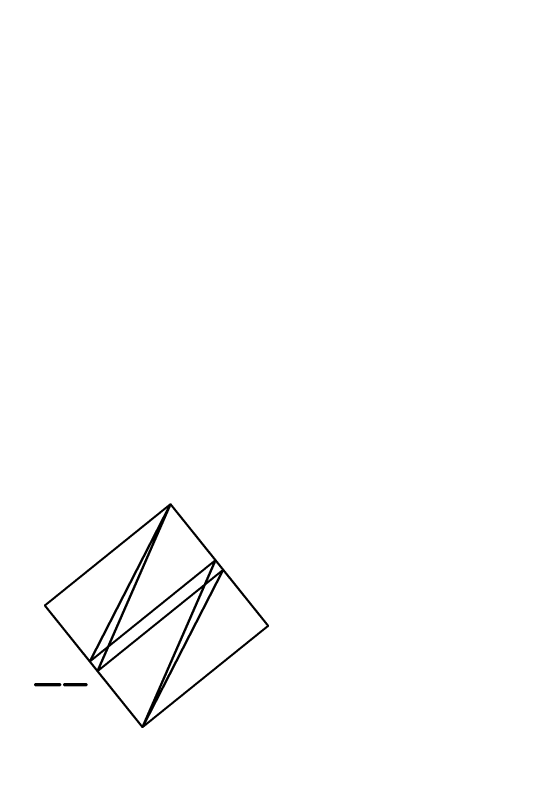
# Model space of a CAD drawing. Extents: x -4.3 to 2.7, y -5.9 to 5.2.
# Drawn here: x 0.869 to 1.785, y -1.708 to -0.324 of the extents above; entities that cross this region are included whole.
import ezdxf

# ---------------------------------------------------------------- set-up
doc = ezdxf.new("R2010")
doc.units = 0
doc.header["$LTSCALE"] = 0.0254
doc.layers.get('0').update_dxf_attribs({"linetype": 'CONTINUOUS'})
doc.layers.get('DEFPOINTS').update_dxf_attribs({"linetype": 'CONTINUOUS'})
doc.layers.add('H__HIGH_', color=144, linetype='CONTINUOUS')
doc.layers.add('ROOM', color=252, linetype='CONTINUOUS')
doc.styles.add('TAHOMA', font='')
doc.styles.get('TAHOMA').set_extended_font_data('Tahoma')
doc.dimstyles.new('DIMSTYLE1', dxfattribs={"dimtxt": 0.211521, "dimasz": 0.0127, "dimexe": 0.0127, "dimexo": 0.0127, "dimgap": 0.00254, "dimtad": 0, "dimtih": 1, "dimtoh": 1, "dimdec": 3, "dimzin": 0, "dimtxsty": 'TAHOMA', "dimblk": 'ARCHTICK', "dimcen": 0.09, "dimazin": 3, "dimtfac": 1, "dimtdec": 4, "dimtofl": 0, "dimtmove": 0, "dimatfit": 3, "dimtolj": 1, "dimtzin": 0})

# ---------------------------------------------------------------- blocks, each defined once
blk = doc.blocks.new('GROUPE81_1')
at = {"color": 0}
for p, q in [((0, 0), (0, 0.0554)), ((0, 0.0554), (0.0112, 0.0554)), ((0, 0, 0.002), (0, 0.0554, 0.002)), ((0, 0.0554, 0.002), (0.0112, 0.0554, 0.002)), ((0, 0), (0, 0.0554)), ((0, 0, 0.002), (0, 0.0554, 0.002)), ((0, 0.0554), (0, 0.0554, 0.002)), ((0, 0.0554), (0.0112, 0.0554)), ((0, 0.0554), (0, 0.0554, 0.002)), ((0, 0.0554, 0.002), (0.0112, 0.0554, 0.002)), ((0.0112, 0.0554), (0.0112, 0.0336)), ((0.0112, 0.0554, 0.002), (0.0112, 0.0336, 0.002)), ((0.0112, 0.0554), (0.0112, 0.0554, 0.002)), ((0.0112, 0.0554), (0.0112, 0.0336)), ((0.0112, 0.0554), (0.0112, 0.0554, 0.002)), ((0.0112, 0.0554, 0.002), (0.0112, 0.0336, 0.002)), ((0.0331, 0.0336), (0.0331, 0.0554)), ((0.0331, 0.0554), (0.0443, 0.0554)), ((0.0331, 0.0554, 0.002), (0.0443, 0.0554, 0.002)), ((0.0331, 0.0336, 0.002), (0.0331, 0.0554, 0.002)), ((0.0331, 0.0336), (0.0331, 0.0554)), ((0.0331, 0.0336, 0.002), (0.0331, 0.0554, 0.002)), ((0.0331, 0.0554), (0.0331, 0.0554, 0.002)), ((0.0331, 0.0554), (0.0443, 0.0554)), ((0.0331, 0.0554), (0.0331, 0.0554, 0.002)), ((0.0331, 0.0554, 0.002), (0.0443, 0.0554, 0.002)), ((0.0443, 0.0554), (0.0443, 0)), ((0.0443, 0.0554, 0.002), (0.0443, 0, 0.002)), ((0.0443, 0.0554), (0.0443, 0.0554, 0.002)), ((0.0443, 0.0554), (0.0443, 0)), ((0.0443, 0.0554), (0.0443, 0.0554, 0.002)), ((0.0443, 0.0554, 0.002), (0.0443, 0, 0.002)), ((0.0516, 0.0204), (0.0756, 0.0556)), ((0.0516, 0.0204, 0.002), (0.0756, 0.0556, 0.002)), ((0.0516, 0.0204), (0.0756, 0.0556)), ((0.0516, 0.0204, 0.002), (0.0756, 0.0556, 0.002)), ((0.0756, 0.0556), (0.0845, 0.0556)), ((0.0756, 0.0556, 0.002), (0.0845, 0.0556, 0.002)), ((0.0756, 0.0556), (0.0756, 0.0556, 0.002)), ((0.0756, 0.0556), (0.0845, 0.0556)), ((0.0756, 0.0556), (0.0756, 0.0556, 0.002)), ((0.0756, 0.0556, 0.002), (0.0845, 0.0556, 0.002)), ((0.0845, 0.0556), (0.0845, 0.0205)), ((0.0845, 0.0556, 0.002), (0.0845, 0.0205, 0.002)), ((0.0845, 0.0556), (0.0845, 0.0556, 0.002)), ((0.0845, 0.0556), (0.0845, 0.0205)), ((0.0845, 0.0556), (0.0845, 0.0556, 0.002)), ((0.0845, 0.0556, 0.002), (0.0845, 0.0205, 0.002)), ((0.0112, 0.0336), (0.0331, 0.0336)), ((0.0112, 0.0336, 0.002), (0.0331, 0.0336, 0.002)), ((0.0112, 0.0336), (0.0112, 0.0336, 0.002)), ((0.0112, 0.0336), (0.0331, 0.0336)), ((0.0112, 0.0336), (0.0112, 0.0336, 0.002)), ((0.0112, 0.0336, 0.002), (0.0331, 0.0336, 0.002)), ((0.0331, 0.0336), (0.0331, 0.0336, 0.002)), ((0.0331, 0.0336), (0.0331, 0.0336, 0.002)), ((0.0743, 0.0394), (0.0615, 0.0205)), ((0.0743, 0.0394, 0.002), (0.0615, 0.0205, 0.002)), ((0.0743, 0.0394), (0.0615, 0.0205)), ((0.0743, 0.0394, 0.002), (0.0615, 0.0205, 0.002)), ((0.0743, 0.0205), (0.0743, 0.0394)), ((0.0743, 0.0205, 0.002), (0.0743, 0.0394, 0.002)), ((0.0743, 0.0205), (0.0743, 0.0394)), ((0.0743, 0.0205, 0.002), (0.0743, 0.0394, 0.002)), ((0.0743, 0.0394), (0.0743, 0.0394, 0.002)), ((0.0743, 0.0394), (0.0743, 0.0394, 0.002)), ((0.0331, 0.0242), (0.0112, 0.0242)), ((0.0112, 0.0242), (0.0112, 0)), ((0.0112, 0.0242, 0.002), (0.0112, 0, 0.002)), ((0.0331, 0.0242, 0.002), (0.0112, 0.0242, 0.002)), ((0.0331, 0.0242), (0.0112, 0.0242)), ((0.0331, 0.0242, 0.002), (0.0112, 0.0242, 0.002)), ((0.0112, 0.0242), (0.0112, 0.0242, 0.002)), ((0.0112, 0.0242), (0.0112, 0)), ((0.0112, 0.0242), (0.0112, 0.0242, 0.002)), ((0.0112, 0.0242, 0.002), (0.0112, 0, 0.002)), ((0.0331, 0), (0.0331, 0.0242)), ((0.0331, 0, 0.002), (0.0331, 0.0242, 0.002)), ((0.0331, 0), (0.0331, 0.0242)), ((0.0331, 0, 0.002), (0.0331, 0.0242, 0.002)), ((0.0331, 0.0242), (0.0331, 0.0242, 0.002)), ((0.0331, 0.0242), (0.0331, 0.0242, 0.002)), ((0.0516, 0.0111), (0.0516, 0.0204)), ((0.0516, 0.0111, 0.002), (0.0516, 0.0204, 0.002)), ((0.0516, 0.0111), (0.0516, 0.0204)), ((0.0516, 0.0111, 0.002), (0.0516, 0.0204, 0.002)), ((0.0516, 0.0204), (0.0516, 0.0204, 0.002)), ((0.0516, 0.0204), (0.0516, 0.0204, 0.002)), ((0.0615, 0.0205), (0.0743, 0.0205)), ((0.0615, 0.0205, 0.002), (0.0743, 0.0205, 0.002)), ((0.0615, 0.0205), (0.0615, 0.0205, 0.002)), ((0.0615, 0.0205), (0.0743, 0.0205)), ((0.0615, 0.0205), (0.0615, 0.0205, 0.002)), ((0.0615, 0.0205, 0.002), (0.0743, 0.0205, 0.002)), ((0.0743, 0.0205), (0.0743, 0.0205, 0.002)), ((0.0743, 0.0205), (0.0743, 0.0205, 0.002)), ((0.0845, 0.0205), (0.0914, 0.0205)), ((0.0845, 0.0205, 0.002), (0.0914, 0.0205, 0.002)), ((0.0845, 0.0205), (0.0845, 0.0205, 0.002)), ((0.0845, 0.0205), (0.0914, 0.0205)), ((0.0845, 0.0205), (0.0845, 0.0205, 0.002)), ((0.0845, 0.0205, 0.002), (0.0914, 0.0205, 0.002)), ((0.0914, 0.0205), (0.0914, 0.0111)), ((0.0914, 0.0205, 0.002), (0.0914, 0.0111, 0.002)), ((0.0914, 0.0205), (0.0914, 0.0205, 0.002)), ((0.0914, 0.0205), (0.0914, 0.0111)), ((0.0914, 0.0205), (0.0914, 0.0205, 0.002)), ((0.0914, 0.0205, 0.002), (0.0914, 0.0111, 0.002)), ((0.0112, 0), (0, 0)), ((0.0112, 0, 0.002), (0, 0, 0.002)), ((0, 0), (0, 0, 0.002)), ((0.0112, 0), (0, 0)), ((0.0112, 0, 0.002), (0, 0, 0.002)), ((0, 0), (0, 0, 0.002)), ((0.0112, 0), (0.0112, 0, 0.002)), ((0.0112, 0), (0.0112, 0, 0.002)), ((0.0443, 0), (0.0331, 0)), ((0.0443, 0, 0.002), (0.0331, 0, 0.002)), ((0.0443, 0), (0.0331, 0)), ((0.0443, 0, 0.002), (0.0331, 0, 0.002)), ((0.0331, 0), (0.0331, 0, 0.002)), ((0.0331, 0), (0.0331, 0, 0.002)), ((0.0443, 0), (0.0443, 0, 0.002)), ((0.0443, 0), (0.0443, 0, 0.002)), ((0.0743, 0.0111), (0.0516, 0.0111)), ((0.0743, 0.0111, 0.002), (0.0516, 0.0111, 0.002)), ((0.0743, 0.0111), (0.0516, 0.0111)), ((0.0743, 0.0111, 0.002), (0.0516, 0.0111, 0.002)), ((0.0516, 0.0111), (0.0516, 0.0111, 0.002)), ((0.0516, 0.0111), (0.0516, 0.0111, 0.002)), ((0.0743, 0), (0.0743, 0.0111)), ((0.0743, 0, 0.002), (0.0743, 0.0111, 0.002)), ((0.0743, 0), (0.0743, 0.0111)), ((0.0743, 0, 0.002), (0.0743, 0.0111, 0.002)), ((0.0743, 0.0111), (0.0743, 0.0111, 0.002)), ((0.0743, 0.0111), (0.0743, 0.0111, 0.002)), ((0.0845, 0), (0.0743, 0)), ((0.0845, 0, 0.002), (0.0743, 0, 0.002)), ((0.0743, 0), (0.0743, 0, 0.002)), ((0.0845, 0), (0.0743, 0)), ((0.0845, 0, 0.002), (0.0743, 0, 0.002)), ((0.0743, 0), (0.0743, 0, 0.002)), ((0.0914, 0.0111), (0.0845, 0.0111)), ((0.0845, 0.0111), (0.0845, 0)), ((0.0845, 0.0111, 0.002), (0.0845, 0, 0.002)), ((0.0914, 0.0111, 0.002), (0.0845, 0.0111, 0.002)), ((0.0914, 0.0111), (0.0845, 0.0111)), ((0.0914, 0.0111, 0.002), (0.0845, 0.0111, 0.002)), ((0.0845, 0.0111), (0.0845, 0.0111, 0.002)), ((0.0845, 0.0111), (0.0845, 0)), ((0.0845, 0.0111), (0.0845, 0.0111, 0.002)), ((0.0845, 0.0111, 0.002), (0.0845, 0, 0.002)), ((0.0845, 0), (0.0845, 0, 0.002)), ((0.0845, 0), (0.0845, 0, 0.002)), ((0.0914, 0.0111), (0.0914, 0.0111, 0.002)), ((0.0914, 0.0111), (0.0914, 0.0111, 0.002))]:
    blk.add_line(p, q, dxfattribs=at)
at = {"color": 28}
mesh = blk.add_polyface(dxfattribs=at)
corners = [(0.0443, 0.0554), (0.0331, 0.0336), (0.0331, 0.0554), (0.0331, 0.0242), (0.0331, 0), (0.0443, 0), (0.0112, 0.0242), (0.0112, 0.0336), (0.0112, 0.0554), (0, 0), (0, 0.0554), (0.0112, 0)]
mesh.append_faces([[corners[k] for k in face] for face in [(0, 1, 2), (4, 0, 5), (8, 9, 10)]], dxfattribs={"vtx0": -1, "color": 28})
mesh.append_faces([[corners[k] for k in face] for face in [(3, 0, 4), (1, 6, 7), (6, 1, 3), (9, 8, 11), (11, 7, 6)]], dxfattribs={"vtx0": -1, "vtx1": -1, "color": 28})
mesh.append_faces([[corners[k] for k in face] for face in [(1, 0, 3)]], dxfattribs={"vtx0": -1, "vtx1": -1, "vtx2": -1, "color": 28})
mesh.append_faces([[corners[k] for k in face] for face in [(11, 8, 7)]], dxfattribs={"vtx0": -1, "vtx2": -1, "color": 28})
mesh = blk.add_polyface(dxfattribs=at)
corners = [(0.0443, 0, 0.002), (0.0331, 0.0242, 0.002), (0.0331, 0, 0.002), (0.0331, 0.0336, 0.002), (0.0331, 0.0554, 0.002), (0.0443, 0.0554, 0.002), (0.0112, 0.0336, 0.002), (0.0112, 0.0242, 0.002), (0.0112, 0, 0.002), (0, 0.0554, 0.002), (0, 0, 0.002), (0.0112, 0.0554, 0.002)]
mesh.append_faces([[corners[k] for k in face] for face in [(0, 1, 2), (4, 0, 5), (8, 9, 10)]], dxfattribs={"vtx0": -1, "color": 28})
mesh.append_faces([[corners[k] for k in face] for face in [(3, 0, 4), (1, 6, 7), (6, 1, 3), (9, 8, 11), (11, 7, 6)]], dxfattribs={"vtx0": -1, "vtx1": -1, "color": 28})
mesh.append_faces([[corners[k] for k in face] for face in [(1, 0, 3)]], dxfattribs={"vtx0": -1, "vtx1": -1, "vtx2": -1, "color": 28})
mesh.append_faces([[corners[k] for k in face] for face in [(11, 8, 7)]], dxfattribs={"vtx0": -1, "vtx2": -1, "color": 28})
mesh = blk.add_polyface(dxfattribs=at)
corners = [(0, 0.0554, 0.002), (0, 0), (0, 0, 0.002), (0, 0.0554)]
mesh.append_faces([[corners[k] for k in face] for face in [(0, 1, 2), (1, 0, 3)]], dxfattribs={"vtx0": -1, "color": 28})
mesh = blk.add_polyface(dxfattribs=at)
corners = [(0, 0.0554, 0.002), (0.0112, 0.0554), (0, 0.0554), (0.0112, 0.0554, 0.002)]
mesh.append_faces([[corners[k] for k in face] for face in [(0, 1, 2), (1, 0, 3)]], dxfattribs={"vtx0": -1, "color": 28})
mesh = blk.add_polyface(dxfattribs=at)
corners = [(0.0112, 0.0554), (0.0112, 0.0336, 0.002), (0.0112, 0.0336), (0.0112, 0.0554, 0.002)]
mesh.append_faces([[corners[k] for k in face] for face in [(0, 1, 2), (1, 0, 3)]], dxfattribs={"vtx0": -1, "color": 28})
mesh = blk.add_polyface(dxfattribs=at)
corners = [(0.0331, 0.0554, 0.002), (0.0331, 0.0336), (0.0331, 0.0336, 0.002), (0.0331, 0.0554)]
mesh.append_faces([[corners[k] for k in face] for face in [(0, 1, 2), (1, 0, 3)]], dxfattribs={"vtx0": -1, "color": 28})
mesh = blk.add_polyface(dxfattribs=at)
corners = [(0.0331, 0.0554, 0.002), (0.0443, 0.0554), (0.0331, 0.0554), (0.0443, 0.0554, 0.002)]
mesh.append_faces([[corners[k] for k in face] for face in [(0, 1, 2), (1, 0, 3)]], dxfattribs={"vtx0": -1, "color": 28})
mesh = blk.add_polyface(dxfattribs=at)
corners = [(0.0443, 0.0554), (0.0443, 0, 0.002), (0.0443, 0), (0.0443, 0.0554, 0.002)]
mesh.append_faces([[corners[k] for k in face] for face in [(0, 1, 2), (1, 0, 3)]], dxfattribs={"vtx0": -1, "color": 28})
mesh = blk.add_polyface(dxfattribs=at)
corners = [(0.0914, 0.0205), (0.0845, 0.0111), (0.0845, 0.0205), (0.0914, 0.0111), (0.0756, 0.0556), (0.0516, 0.0111), (0.0516, 0.0204), (0.0615, 0.0205), (0.0743, 0.0394), (0.0743, 0.0205), (0.0743, 0.0111), (0.0743, 0), (0.0845, 0), (0.0845, 0.0556)]
mesh.append_faces([[corners[k] for k in face] for face in [(1, 0, 3), (4, 5, 6)]], dxfattribs={"vtx0": -1, "color": 28})
mesh.append_faces([[corners[k] for k in face] for face in [(0, 1, 2), (7, 4, 8), (8, 4, 9), (10, 4, 11), (11, 4, 12), (12, 2, 1)]], dxfattribs={"vtx0": -1, "vtx1": -1, "color": 28})
mesh.append_faces([[corners[k] for k in face] for face in [(5, 4, 7), (9, 4, 10)]], dxfattribs={"vtx0": -1, "vtx1": -1, "vtx2": -1, "color": 28})
mesh.append_faces([[corners[k] for k in face] for face in [(12, 4, 13), (12, 13, 2), (7, 10, 5), (10, 7, 9)]], dxfattribs={"vtx0": -1, "vtx2": -1, "color": 28})
mesh = blk.add_polyface(dxfattribs=at)
corners = [(0.0914, 0.0111, 0.002), (0.0845, 0.0205, 0.002), (0.0845, 0.0111, 0.002), (0.0914, 0.0205, 0.002), (0.0845, 0, 0.002), (0.0743, 0.0111, 0.002), (0.0743, 0, 0.002), (0.0743, 0.0205, 0.002), (0.0743, 0.0394, 0.002), (0.0756, 0.0556, 0.002), (0.0845, 0.0556, 0.002), (0.0615, 0.0205, 0.002), (0.0516, 0.0204, 0.002), (0.0516, 0.0111, 0.002)]
mesh.append_faces([[corners[k] for k in face] for face in [(1, 0, 3), (4, 5, 6), (5, 12, 13)]], dxfattribs={"vtx0": -1, "color": 28})
mesh.append_faces([[corners[k] for k in face] for face in [(0, 1, 2), (7, 4, 8), (9, 4, 10), (10, 2, 1), (11, 5, 7)]], dxfattribs={"vtx0": -1, "vtx1": -1, "color": 28})
mesh.append_faces([[corners[k] for k in face] for face in [(5, 4, 7), (8, 4, 9), (12, 5, 11)]], dxfattribs={"vtx0": -1, "vtx1": -1, "vtx2": -1, "color": 28})
mesh.append_faces([[corners[k] for k in face] for face in [(10, 4, 2), (11, 9, 12), (9, 11, 8)]], dxfattribs={"vtx0": -1, "vtx2": -1, "color": 28})
mesh = blk.add_polyface(dxfattribs=at)
corners = [(0.0756, 0.0556, 0.002), (0.0516, 0.0204), (0.0516, 0.0204, 0.002), (0.0756, 0.0556)]
mesh.append_faces([[corners[k] for k in face] for face in [(0, 1, 2), (1, 0, 3)]], dxfattribs={"vtx0": -1, "color": 28})
mesh = blk.add_polyface(dxfattribs=at)
corners = [(0.0756, 0.0556, 0.002), (0.0845, 0.0556), (0.0756, 0.0556), (0.0845, 0.0556, 0.002)]
mesh.append_faces([[corners[k] for k in face] for face in [(0, 1, 2), (1, 0, 3)]], dxfattribs={"vtx0": -1, "color": 28})
mesh = blk.add_polyface(dxfattribs=at)
corners = [(0.0845, 0.0556), (0.0845, 0.0205, 0.002), (0.0845, 0.0205), (0.0845, 0.0556, 0.002)]
mesh.append_faces([[corners[k] for k in face] for face in [(0, 1, 2), (1, 0, 3)]], dxfattribs={"vtx0": -1, "color": 28})
mesh = blk.add_polyface(dxfattribs=at)
corners = [(0.0112, 0.0336, 0.002), (0.0331, 0.0336), (0.0112, 0.0336), (0.0331, 0.0336, 0.002)]
mesh.append_faces([[corners[k] for k in face] for face in [(0, 1, 2), (1, 0, 3)]], dxfattribs={"vtx0": -1, "color": 28})
mesh = blk.add_polyface(dxfattribs=at)
corners = [(0.0743, 0.0394), (0.0615, 0.0205, 0.002), (0.0615, 0.0205), (0.0743, 0.0394, 0.002)]
mesh.append_faces([[corners[k] for k in face] for face in [(0, 1, 2), (1, 0, 3)]], dxfattribs={"vtx0": -1, "color": 28})
mesh = blk.add_polyface(dxfattribs=at)
corners = [(0.0743, 0.0394, 0.002), (0.0743, 0.0205), (0.0743, 0.0205, 0.002), (0.0743, 0.0394)]
mesh.append_faces([[corners[k] for k in face] for face in [(0, 1, 2), (1, 0, 3)]], dxfattribs={"vtx0": -1, "color": 28})
mesh = blk.add_polyface(dxfattribs=at)
corners = [(0.0331, 0.0242, 0.002), (0.0112, 0.0242), (0.0331, 0.0242), (0.0112, 0.0242, 0.002)]
mesh.append_faces([[corners[k] for k in face] for face in [(0, 1, 2), (1, 0, 3)]], dxfattribs={"vtx0": -1, "color": 28})
mesh = blk.add_polyface(dxfattribs=at)
corners = [(0.0112, 0.0242), (0.0112, 0, 0.002), (0.0112, 0), (0.0112, 0.0242, 0.002)]
mesh.append_faces([[corners[k] for k in face] for face in [(0, 1, 2), (1, 0, 3)]], dxfattribs={"vtx0": -1, "color": 28})
mesh = blk.add_polyface(dxfattribs=at)
corners = [(0.0331, 0.0242, 0.002), (0.0331, 0), (0.0331, 0, 0.002), (0.0331, 0.0242)]
mesh.append_faces([[corners[k] for k in face] for face in [(0, 1, 2), (1, 0, 3)]], dxfattribs={"vtx0": -1, "color": 28})
mesh = blk.add_polyface(dxfattribs=at)
corners = [(0.0516, 0.0204, 0.002), (0.0516, 0.0111), (0.0516, 0.0111, 0.002), (0.0516, 0.0204)]
mesh.append_faces([[corners[k] for k in face] for face in [(0, 1, 2), (1, 0, 3)]], dxfattribs={"vtx0": -1, "color": 28})
mesh = blk.add_polyface(dxfattribs=at)
corners = [(0.0615, 0.0205, 0.002), (0.0743, 0.0205), (0.0615, 0.0205), (0.0743, 0.0205, 0.002)]
mesh.append_faces([[corners[k] for k in face] for face in [(0, 1, 2), (1, 0, 3)]], dxfattribs={"vtx0": -1, "color": 28})
mesh = blk.add_polyface(dxfattribs=at)
corners = [(0.0845, 0.0205, 0.002), (0.0914, 0.0205), (0.0845, 0.0205), (0.0914, 0.0205, 0.002)]
mesh.append_faces([[corners[k] for k in face] for face in [(0, 1, 2), (1, 0, 3)]], dxfattribs={"vtx0": -1, "color": 28})
mesh = blk.add_polyface(dxfattribs=at)
corners = [(0.0914, 0.0205), (0.0914, 0.0111, 0.002), (0.0914, 0.0111), (0.0914, 0.0205, 0.002)]
mesh.append_faces([[corners[k] for k in face] for face in [(0, 1, 2), (1, 0, 3)]], dxfattribs={"vtx0": -1, "color": 28})
mesh = blk.add_polyface(dxfattribs=at)
corners = [(0.0112, 0, 0.002), (0, 0), (0.0112, 0), (0, 0, 0.002)]
mesh.append_faces([[corners[k] for k in face] for face in [(0, 1, 2), (1, 0, 3)]], dxfattribs={"vtx0": -1, "color": 28})
mesh = blk.add_polyface(dxfattribs=at)
corners = [(0.0443, 0, 0.002), (0.0331, 0), (0.0443, 0), (0.0331, 0, 0.002)]
mesh.append_faces([[corners[k] for k in face] for face in [(0, 1, 2), (1, 0, 3)]], dxfattribs={"vtx0": -1, "color": 28})
mesh = blk.add_polyface(dxfattribs=at)
corners = [(0.0743, 0.0111, 0.002), (0.0516, 0.0111), (0.0743, 0.0111), (0.0516, 0.0111, 0.002)]
mesh.append_faces([[corners[k] for k in face] for face in [(0, 1, 2), (1, 0, 3)]], dxfattribs={"vtx0": -1, "color": 28})
mesh = blk.add_polyface(dxfattribs=at)
corners = [(0.0743, 0.0111, 0.002), (0.0743, 0), (0.0743, 0, 0.002), (0.0743, 0.0111)]
mesh.append_faces([[corners[k] for k in face] for face in [(0, 1, 2), (1, 0, 3)]], dxfattribs={"vtx0": -1, "color": 28})
mesh = blk.add_polyface(dxfattribs=at)
corners = [(0.0845, 0, 0.002), (0.0743, 0), (0.0845, 0), (0.0743, 0, 0.002)]
mesh.append_faces([[corners[k] for k in face] for face in [(0, 1, 2), (1, 0, 3)]], dxfattribs={"vtx0": -1, "color": 28})
mesh = blk.add_polyface(dxfattribs=at)
corners = [(0.0914, 0.0111, 0.002), (0.0845, 0.0111), (0.0914, 0.0111), (0.0845, 0.0111, 0.002)]
mesh.append_faces([[corners[k] for k in face] for face in [(0, 1, 2), (1, 0, 3)]], dxfattribs={"vtx0": -1, "color": 28})
mesh = blk.add_polyface(dxfattribs=at)
corners = [(0.0845, 0.0111), (0.0845, 0, 0.002), (0.0845, 0), (0.0845, 0.0111, 0.002)]
mesh.append_faces([[corners[k] for k in face] for face in [(0, 1, 2), (1, 0, 3)]], dxfattribs={"vtx0": -1, "color": 28})
blk = doc.blocks.new('GROUPE_1')
at = {"layer": 'H__HIGH_', "color": 2}
for p, q in [((0.2235, 0.396, 0.1473), (0, 0.216, 0.1473)), ((0.2235, 0.396, 0.1473), (0, 0.216, 0.1473)), ((0.3174, 0.2794), (0.2235, 0.396, 0.1473)), ((0.3036, 0.2966, 0.277), (0.2235, 0.396, 0.1473)), ((0.3174, 0.2794), (0.2235, 0.396, 0.1473)), ((0.3036, 0.2966, 0.277), (0.2235, 0.396, 0.1473)), ((0.3036, 0.2966, 0.277), (0.0801, 0.1166, 0.277)), ((0.3036, 0.2966, 0.277), (0.0801, 0.1166, 0.277)), ((0.3975, 0.18, 0.1298), (0.3036, 0.2966, 0.277)), ((0.3975, 0.18, 0.1298), (0.3036, 0.2966, 0.277)), ((0.0939, 0.0994), (0.3174, 0.2794)), ((0.0939, 0.0994), (0.3174, 0.2794)), ((0.3975, 0.18, 0.1298), (0.3174, 0.2794)), ((0.3975, 0.18, 0.1298), (0.3174, 0.2794)), ((0, 0.216, 0.1473), (0.0939, 0.0994)), ((0.0801, 0.1166, 0.277), (0, 0.216, 0.1473)), ((0, 0.216, 0.1473), (0.0939, 0.0994)), ((0.0801, 0.1166, 0.277), (0, 0.216, 0.1473)), ((0.174, 0, 0.1298), (0.3975, 0.18, 0.1298)), ((0.174, 0, 0.1298), (0.3975, 0.18, 0.1298)), ((0.0801, 0.1166, 0.277), (0.174, 0, 0.1298)), ((0.0801, 0.1166, 0.277), (0.174, 0, 0.1298)), ((0.174, 0, 0.1298), (0.0939, 0.0994)), ((0.174, 0, 0.1298), (0.0939, 0.0994))]:
    blk.add_line(p, q, dxfattribs=at)
mesh = blk.add_polyface(dxfattribs=at)
corners = [(0.2235, 0.396, 0.1473), (0.0939, 0.0994), (0, 0.216, 0.1473), (0.3174, 0.2794)]
mesh.append_faces([[corners[k] for k in face] for face in [(0, 1, 2), (1, 0, 3)]], dxfattribs={"vtx0": -1, "color": 2})
mesh = blk.add_polyface(dxfattribs=at)
corners = [(0.0801, 0.1166, 0.277), (0.2235, 0.396, 0.1473), (0, 0.216, 0.1473), (0.3036, 0.2966, 0.277)]
mesh.append_faces([[corners[k] for k in face] for face in [(0, 1, 2), (1, 0, 3)]], dxfattribs={"vtx0": -1, "color": 2})
mesh = blk.add_polyface(dxfattribs=at)
corners = [(0.3174, 0.2794), (0.3036, 0.2966, 0.277), (0.3975, 0.18, 0.1298), (0.2235, 0.396, 0.1473)]
mesh.append_faces([[corners[k] for k in face] for face in [(0, 1, 2), (1, 0, 3)]], dxfattribs={"vtx0": -1, "color": 2})
mesh = blk.add_polyface(dxfattribs=at)
corners = [(0.174, 0, 0.1298), (0.3036, 0.2966, 0.277), (0.0801, 0.1166, 0.277), (0.3975, 0.18, 0.1298)]
mesh.append_faces([[corners[k] for k in face] for face in [(0, 1, 2), (1, 0, 3)]], dxfattribs={"vtx0": -1, "color": 2})
mesh = blk.add_polyface(dxfattribs=at)
corners = [(0.3174, 0.2794), (0.174, 0, 0.1298), (0.0939, 0.0994), (0.3975, 0.18, 0.1298)]
mesh.append_faces([[corners[k] for k in face] for face in [(0, 1, 2), (1, 0, 3)]], dxfattribs={"vtx0": -1, "color": 2})
mesh = blk.add_polyface(dxfattribs=at)
corners = [(0.0801, 0.1166, 0.277), (0.0939, 0.0994), (0.174, 0, 0.1298), (0, 0.216, 0.1473)]
mesh.append_faces([[corners[k] for k in face] for face in [(0, 1, 2), (1, 0, 3)]], dxfattribs={"vtx0": -1, "color": 2})
blk = doc.blocks.new('_ARCHTICK')
at = {"color": 0, "linetype": 'BYBLOCK', "const_width": 0.15}
blk.add_lwpolyline([(-0.5, -0.5), (0.5, 0.5)], dxfattribs=at)
blk = doc.blocks.new('*D114')
at = {"color": 0}
for p, q in [((2.6873, 5.2), (-3.6898, 5.2)), ((-3.6771, 5.2), (-3.6771, 0.1083)), ((-3.6771, -5.2), (-3.6771, -0.1083)), ((2.6873, -5.2), (-3.6898, -5.2))]:
    blk.add_line(p, q, dxfattribs=at)
at = {"layer": 'DEFPOINTS', "color": 0}
for p in [(-3.6771, 5.2), (2.7, 5.2), (2.7, -5.2)]:
    blk.add_point(p, dxfattribs=at)
at = {"color": 0, "xscale": 0.0127, "yscale": 0.0127, "zscale": 0.0127}
for p, rotation in [((-3.6771, 5.2), 90), ((-3.6771, -5.2), 270)]:
    blk.add_blockref('_ARCHTICK', p, dxfattribs=dict(at, rotation=rotation))
at = {"color": 0, "insert": (-3.6771, 0), "char_height": 0.211521, "attachment_point": 5, "style": 'TAHOMA'}
blk.add_mtext('\\A1;10.400m', dxfattribs=at)

msp = doc.modelspace()

# ---------------------------------------------------------------- block references
at = {"color": 0}
msp.add_blockref('GROUPE_1', (0.9212, -1.5883, 2.9166), dxfattribs=at)
at = {"layer": 'H__HIGH_', "color": 2, "extrusion": (0, -1, -3.82857e-16)}
msp.add_blockref('GROUPE81_1', (0.9041, 3.207, 1.5122), dxfattribs=at)

# ---------------------------------------------------------------- dimensions: what is measured, and where the dimension line sits
at = {"color": 250}
dim = msp.add_linear_dim(base=(-3.6771, 5.2), p1=(2.7, -5.2), p2=(2.7, 5.2), angle=90, dimstyle='DIMSTYLE1', override={"dimtih": 1, "dimpost": 'm'}, dxfattribs=at)
dim.commit()
dim.dimension.update_dxf_attribs({"geometry": '*D114', "text_midpoint": (-3.6771, 0)})

# ---------------------------------------------------------------- meshes
at = {"layer": 'ROOM', "color": 254}
mesh = msp.add_polyface(dxfattribs=at)
corners = [(2.7, 5.2), (-2.7, -5.2), (-2.7, 5.2), (2.7, -5.2)]
mesh.append_faces([[corners[k] for k in face] for face in [(0, 1, 2), (1, 0, 3)]], dxfattribs={"vtx0": -1, "color": 254})

doc.saveas('drawing.dxf')
